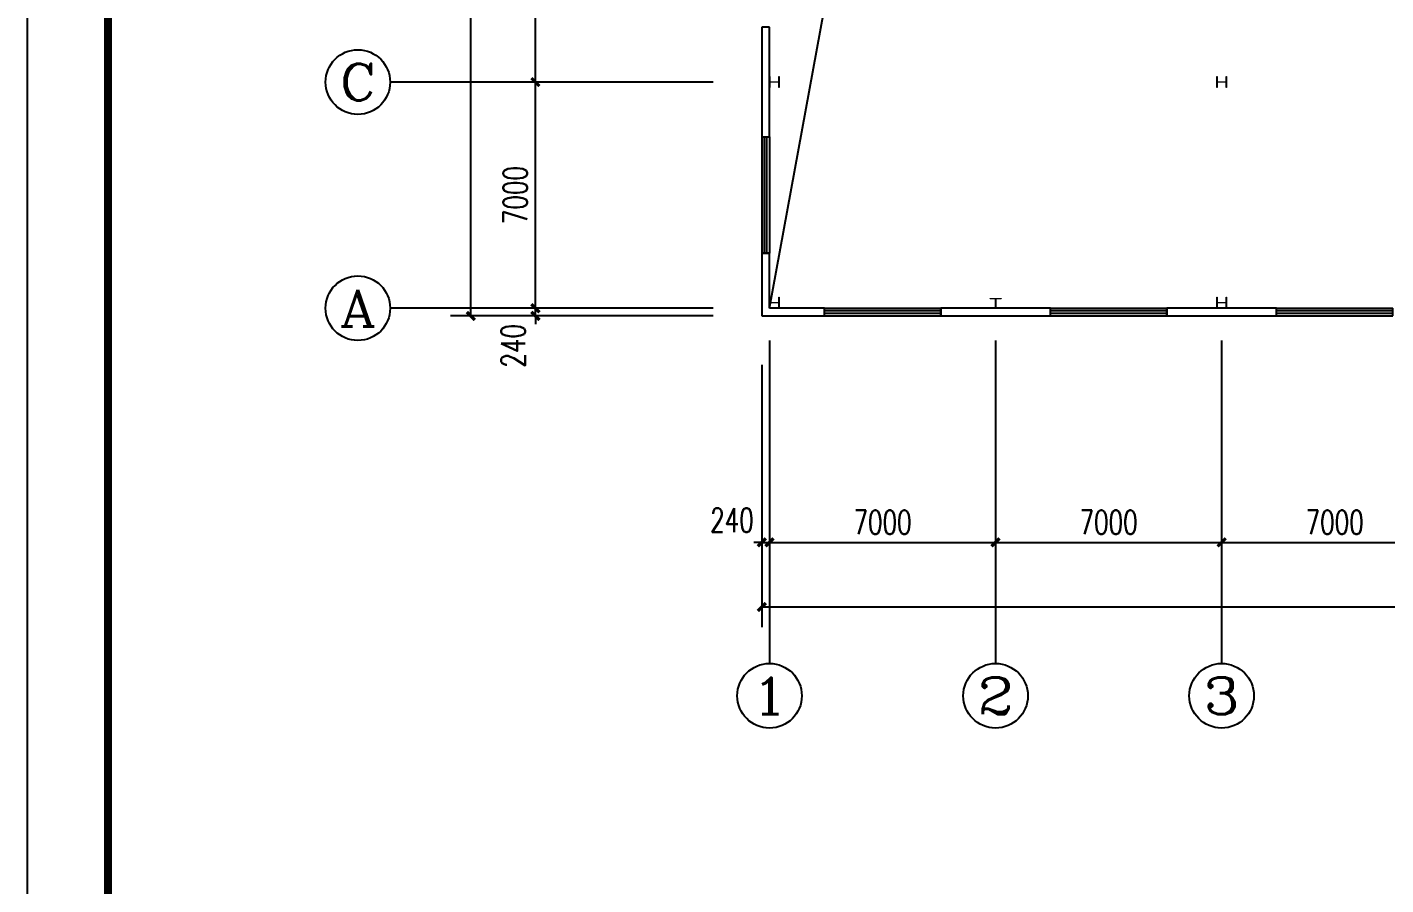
# Model space of a CAD drawing. Extents: x -496980 to 486425, y -292187 to -29437.
# Drawn here: x 21499 to 63572, y -265634 to -239082 of the extents above; entities that cross this region are included whole.
import ezdxf
from ezdxf.enums import TextEntityAlignment as Align

# ---------------------------------------------------------------- set-up
doc = ezdxf.new("R2010")
doc.units = 0
doc.header["$LTSCALE"] = 1000
doc.header["$MEASUREMENT"] = 0
for name, color, linetype in [('AXIS', 3, 'Continuous'), ('AXIS_TEXT', 7, 'Continuous'), ('PUB_TITLE', 4, 'Continuous'), ('WALL', 9, 'Continuous'), ('WINDOW', 4, 'Continuous')]:
    doc.layers.add(name, color=color, linetype=linetype)
doc.layers.add('STXT_XG_THIN', color=2, linetype='Continuous', lineweight=0)
doc.styles.add('_TCH_AXIS', font='COMPLEX', dxfattribs={"bigfont": 'GBCBIG'})
doc.styles.add('_TCH_DIM_T3', font='SIMPLEX', dxfattribs={"width": 0.705882, "bigfont": 'GBCBIG'})
doc.styles.add('COMPLEX', font='COMPLEX')
doc.dimstyles.new('_TCH_ARCH&&250', dxfattribs={"dimtxt": 743.75, "dimasz": 250, "dimexe": 625, "dimexo": 750, "dimgap": 250, "dimtad": 1, "dimdec": 0, "dimzin": 0, "dimdsep": 46, "dimtxsty": '_TCH_DIM_T3', "dimblk": 'ARCHTICK', "dimcen": 0.09, "dimclrt": 7, "dimazin": 2, "dimtfac": 1, "dimtdec": 0, "dimtix": 1, "dimtmove": 2, "dimatfit": 3, "dimfxl": 0, "dimtolj": 1, "dimtzin": 0, "dimarcsym": 0})

# ---------------------------------------------------------------- blocks, each defined once
blk = doc.blocks.new('_ArchTick')
at = {"color": 0, "linetype": 'ByBlock', "const_width": 0.4}
blk.add_lwpolyline([(-0.5, -0.5), (0.5, 0.5)], dxfattribs=at)
blk = doc.blocks.new('*D262')
at = {"layer": 'AXIS', "color": 0, "lineweight": -2}
for p, q in [((44247, -249532), (44247, -255657)), ((44487, -249532), (44487, -255657)), ((44247, -255032), (43997, -255032)), ((44247, -255032), (44487, -255032)), ((44487, -255032), (44737, -255032))]:
    blk.add_line(p, q, dxfattribs=at)
at = {"layer": 'Defpoints', "color": 0}
for p in [(44247, -248782), (44487, -248782), (44487, -255032)]:
    blk.add_point(p, dxfattribs=at)
at = {"layer": 'AXIS', "color": 0, "lineweight": -2, "xscale": 250, "yscale": 250, "zscale": 250}
blk.add_blockref('_ArchTick', (44247, -255032), dxfattribs=at)
at = {"layer": 'AXIS', "color": 0, "lineweight": -2, "xscale": 250, "yscale": 250, "zscale": 250, "rotation": 180}
blk.add_blockref('_ArchTick', (44487, -255032), dxfattribs=at)
at = {"layer": 'AXIS', "color": 7, "insert": (43322, -254344), "char_height": 743.8, "attachment_point": 5, "style": '_TCH_DIM_T3'}
blk.add_mtext('\\A1;240', dxfattribs=at)
blk = doc.blocks.new('*D263')
at = {"layer": 'AXIS', "color": 0, "lineweight": -2}
for p, q in [((44487, -249532), (44487, -255657)), ((51487, -249532), (51487, -255657)), ((44487, -255032), (51487, -255032))]:
    blk.add_line(p, q, dxfattribs=at)
at = {"layer": 'Defpoints', "color": 0}
for p in [(44487, -248782), (51487, -248782), (51487, -255032)]:
    blk.add_point(p, dxfattribs=at)
at = {"layer": 'AXIS', "color": 0, "lineweight": -2, "xscale": 250, "yscale": 250, "zscale": 250, "rotation": 180}
blk.add_blockref('_ArchTick', (44487, -255032), dxfattribs=at)
at = {"layer": 'AXIS', "color": 0, "lineweight": -2, "xscale": 250, "yscale": 250, "zscale": 250}
blk.add_blockref('_ArchTick', (51487, -255032), dxfattribs=at)
at = {"layer": 'AXIS', "color": 7, "insert": (47987, -254410), "char_height": 743.8, "attachment_point": 5, "style": '_TCH_DIM_T3'}
blk.add_mtext('\\A1;7000', dxfattribs=at)
blk = doc.blocks.new('*D264')
at = {"layer": 'AXIS', "color": 0, "lineweight": -2}
for p, q in [((51487, -249532), (51487, -255657)), ((58487, -249532), (58487, -255657)), ((51487, -255032), (58487, -255032))]:
    blk.add_line(p, q, dxfattribs=at)
at = {"layer": 'Defpoints', "color": 0}
for p in [(51487, -248782), (58487, -248782), (58487, -255032)]:
    blk.add_point(p, dxfattribs=at)
at = {"layer": 'AXIS', "color": 0, "lineweight": -2, "xscale": 250, "yscale": 250, "zscale": 250, "rotation": 180}
blk.add_blockref('_ArchTick', (51487, -255032), dxfattribs=at)
at = {"layer": 'AXIS', "color": 0, "lineweight": -2, "xscale": 250, "yscale": 250, "zscale": 250}
blk.add_blockref('_ArchTick', (58487, -255032), dxfattribs=at)
at = {"layer": 'AXIS', "color": 7, "insert": (54987, -254410), "char_height": 743.8, "attachment_point": 5, "style": '_TCH_DIM_T3'}
blk.add_mtext('\\A1;7000', dxfattribs=at)
blk = doc.blocks.new('*D265')
at = {"layer": 'AXIS', "color": 0, "lineweight": -2}
for p, q in [((58487, -249532), (58487, -255657)), ((65487, -249532), (65487, -255657)), ((58487, -255032), (65487, -255032))]:
    blk.add_line(p, q, dxfattribs=at)
at = {"layer": 'Defpoints', "color": 0}
for p in [(58487, -248782), (65487, -248782), (65487, -255032)]:
    blk.add_point(p, dxfattribs=at)
at = {"layer": 'AXIS', "color": 0, "lineweight": -2, "xscale": 250, "yscale": 250, "zscale": 250, "rotation": 180}
blk.add_blockref('_ArchTick', (58487, -255032), dxfattribs=at)
at = {"layer": 'AXIS', "color": 0, "lineweight": -2, "xscale": 250, "yscale": 250, "zscale": 250}
blk.add_blockref('_ArchTick', (65487, -255032), dxfattribs=at)
at = {"layer": 'AXIS', "color": 7, "insert": (61987, -254410), "char_height": 743.8, "attachment_point": 5, "style": '_TCH_DIM_T3'}
blk.add_mtext('\\A1;7000', dxfattribs=at)
blk = doc.blocks.new('*D280')
at = {"layer": 'AXIS', "color": 0, "lineweight": -2}
for p, q in [((44247, -249532), (44247, -257657)), ((150227, -249532), (150227, -257657)), ((44247, -257032), (150227, -257032))]:
    blk.add_line(p, q, dxfattribs=at)
at = {"layer": 'Defpoints', "color": 0}
for p in [(44247, -248782), (150227, -248782), (150227, -257032)]:
    blk.add_point(p, dxfattribs=at)
at = {"layer": 'AXIS', "color": 0, "lineweight": -2, "xscale": 250, "yscale": 250, "zscale": 250, "rotation": 180}
blk.add_blockref('_ArchTick', (44247, -257032), dxfattribs=at)
at = {"layer": 'AXIS', "color": 0, "lineweight": -2, "xscale": 250, "yscale": 250, "zscale": 250}
blk.add_blockref('_ArchTick', (150227, -257032), dxfattribs=at)
at = {"layer": 'AXIS', "color": 7, "insert": (97237, -256410), "char_height": 743.8, "attachment_point": 5, "style": '_TCH_DIM_T3'}
blk.add_mtext('\\A1;105980', dxfattribs=at)
blk = doc.blocks.new('*D311')
at = {"layer": 'AXIS', "color": 0, "lineweight": -2}
for p, q in [((42737, -247782), (36612, -247782)), ((37237, -247782), (37237, -247532)), ((37237, -248022), (37237, -247782)), ((42737, -248022), (36612, -248022)), ((37237, -248022), (37237, -248272))]:
    blk.add_line(p, q, dxfattribs=at)
at = {"layer": 'Defpoints', "color": 0}
for p in [(37237, -247782), (43487, -247782), (43487, -248022)]:
    blk.add_point(p, dxfattribs=at)
at = {"layer": 'AXIS', "color": 0, "lineweight": -2, "xscale": 250, "yscale": 250, "zscale": 250}
for p, rotation in [((37237, -247782), 270), ((37237, -248022), 90)]:
    blk.add_blockref('_ArchTick', p, dxfattribs=dict(at, rotation=rotation))
at = {"layer": 'AXIS', "color": 7, "insert": (36549, -248947), "char_height": 743.8, "attachment_point": 5, "rotation": 90, "style": '_TCH_DIM_T3'}
blk.add_mtext('\\A1;240', dxfattribs=at)
blk = doc.blocks.new('*D312')
at = {"layer": 'AXIS', "color": 0, "lineweight": -2}
for p, q in [((42737, -240782), (36612, -240782)), ((37237, -247782), (37237, -240782)), ((42737, -247782), (36612, -247782))]:
    blk.add_line(p, q, dxfattribs=at)
at = {"layer": 'Defpoints', "color": 0}
for p in [(37237, -240782), (43487, -240782), (43487, -247782)]:
    blk.add_point(p, dxfattribs=at)
at = {"layer": 'AXIS', "color": 0, "lineweight": -2, "xscale": 250, "yscale": 250, "zscale": 250}
for p, rotation in [((37237, -240782), 90), ((37237, -247782), 270)]:
    blk.add_blockref('_ArchTick', p, dxfattribs=dict(at, rotation=rotation))
at = {"layer": 'AXIS', "color": 7, "insert": (36615, -244282), "char_height": 743.8, "attachment_point": 5, "rotation": 90, "style": '_TCH_DIM_T3'}
blk.add_mtext('\\A1;7000', dxfattribs=at)
blk = doc.blocks.new('*D313')
at = {"layer": 'AXIS', "color": 0, "lineweight": -2}
for p, q in [((42737, -233782), (36612, -233782)), ((37237, -240782), (37237, -233782)), ((42737, -240782), (36612, -240782))]:
    blk.add_line(p, q, dxfattribs=at)
at = {"layer": 'Defpoints', "color": 0}
for p in [(37237, -233782), (43487, -233782), (43487, -240782)]:
    blk.add_point(p, dxfattribs=at)
at = {"layer": 'AXIS', "color": 0, "lineweight": -2, "xscale": 250, "yscale": 250, "zscale": 250}
for p, rotation in [((37237, -233782), 90), ((37237, -240782), 270)]:
    blk.add_blockref('_ArchTick', p, dxfattribs=dict(at, rotation=rotation))
at = {"layer": 'AXIS', "color": 7, "insert": (36615, -237282), "char_height": 743.8, "attachment_point": 5, "rotation": 90, "style": '_TCH_DIM_T3'}
blk.add_mtext('\\A1;7000', dxfattribs=at)
blk = doc.blocks.new('*D340')
at = {"layer": 'AXIS', "color": 0, "lineweight": -2}
for p, q in [((42737, -65542), (34612, -65542)), ((35237, -248022), (35237, -65542)), ((42737, -248022), (34612, -248022))]:
    blk.add_line(p, q, dxfattribs=at)
at = {"layer": 'Defpoints', "color": 0}
for p in [(35237, -65542), (43487, -65542), (43487, -248022)]:
    blk.add_point(p, dxfattribs=at)
at = {"layer": 'AXIS', "color": 0, "lineweight": -2, "xscale": 250, "yscale": 250, "zscale": 250}
for p, rotation in [((35237, -65542), 90), ((35237, -248022), 270)]:
    blk.add_blockref('_ArchTick', p, dxfattribs=dict(at, rotation=rotation))
at = {"layer": 'AXIS', "color": 7, "insert": (34615, -156782), "char_height": 743.8, "attachment_point": 5, "rotation": 90, "style": '_TCH_DIM_T3'}
blk.add_mtext('\\A1;182480', dxfattribs=at)
blk = doc.blocks.new('$TCHSYS$WIN2D')
for p, q in [((-0.5, 0.5), (0.5, 0.5)), ((-0.5, 0.5), (-0.5, -0.5)), ((0.5, 0.5), (0.5, -0.5)), ((0.5, 0.167), (-0.5, 0.167)), ((0.5, -0.167), (-0.5, -0.167)), ((-0.5, -0.5), (0.5, -0.5))]:
    blk.add_line(p, q)
blk = doc.blocks.new('_AXISO')
blk.add_circle((0, 0), 0.5)
at = {"layer": 'AXIS_TEXT', "style": 'COMPLEX', "width": 1.041667}
blk.add_attdef('A', text='', height=0.56, dxfattribs=at).set_placement((-0.25, -0.28), (0.25, -0.28), align=Align.FIT)

msp = doc.modelspace()

# ---------------------------------------------------------------- linework, layer by layer
msp.add_lwpolyline([(44486.9, -247781.9), (56836.1, -180457.3), (86486.9, -171021.9)])
at = {"layer": 'AXIS'}
for p, q in [((42738.4, -240781.9), (32738.4, -240782)), ((42738.4, -247781.9), (32738.4, -247782)), ((44486.9, -248781.9), (44486.9, -258781.9)), ((51486.9, -248781.9), (51486.9, -258781.9)), ((58486.9, -248781.9), (58486.9, -258781.9))]:
    msp.add_line(p, q, dxfattribs=at)
at = {"layer": 'PUB_TITLE'}
msp.add_lwpolyline([(21498.5, -29436.9), (21498.5, -292186.9), (169998.5, -292186.9), (169998.5, -29436.9)], close=True, dxfattribs=at)
at = {"layer": 'PUB_TITLE', "const_width": 250}
msp.add_lwpolyline([(23998.5, -35686.9), (23998.5, -289686.9), (167498.5, -289686.9), (167498.5, -35686.9)], close=True, dxfattribs=at)
at = {"layer": 'STXT_XG_THIN', "color": 2}
for points in [[(44486.9, -240951.9), (44486.9, -240611.9), (44497.1, -240611.9), (44497.1, -240779), (44776.7, -240779), (44776.7, -240611.9), (44786.9, -240611.9), (44786.9, -240951.9), (44776.7, -240951.9), (44776.7, -240784.8), (44497.1, -240784.8), (44497.1, -240951.9), (44486.9, -240951.9)], [(58336.9, -240951.9), (58336.9, -240611.9), (58347.1, -240611.9), (58347.1, -240779), (58626.7, -240779), (58626.7, -240611.9), (58636.9, -240611.9), (58636.9, -240951.9), (58626.7, -240951.9), (58626.7, -240784.8), (58347.1, -240784.8), (58347.1, -240951.9), (58336.9, -240951.9)], [(44486.9, -247781.9), (44486.9, -247441.9), (44497.1, -247441.9), (44497.1, -247609), (44776.7, -247609), (44776.7, -247441.9), (44786.9, -247441.9), (44786.9, -247781.9), (44776.7, -247781.9), (44776.7, -247614.8), (44497.1, -247614.8), (44497.1, -247781.9), (44486.9, -247781.9)], [(51316.9, -247481.9), (51656.9, -247481.9), (51656.9, -247492.1), (51489.8, -247492.1), (51489.8, -247771.7), (51656.9, -247771.7), (51656.9, -247781.9), (51316.9, -247781.9), (51316.9, -247771.7), (51484, -247771.7), (51484, -247492.1), (51316.9, -247492.1), (51316.9, -247481.9)], [(58336.9, -247781.9), (58336.9, -247441.9), (58347.1, -247441.9), (58347.1, -247609), (58626.7, -247609), (58626.7, -247441.9), (58636.9, -247441.9), (58636.9, -247781.9), (58626.7, -247781.9), (58626.7, -247614.8), (58347.1, -247614.8), (58347.1, -247781.9), (58336.9, -247781.9)]]:
    msp.add_lwpolyline(points, dxfattribs=at)
at = {"layer": 'WALL', "color": 5}
for p, q in [((44246.9, -239081.9), (44246.9, -242481.9)), ((44486.9, -239081.9), (44246.9, -239081.9)), ((44486.9, -242481.9), (44486.9, -239081.9)), ((44246.9, -242481.9), (44486.9, -242481.9)), ((44486.9, -246081.9), (44246.9, -246081.9)), ((44246.9, -246081.9), (44246.9, -248021.9)), ((44486.9, -247781.9), (44486.9, -246081.9)), ((46186.9, -247781.9), (44486.9, -247781.9)), ((46186.9, -248021.9), (46186.9, -247781.9)), ((53186.9, -247781.9), (49786.9, -247781.9)), ((49786.9, -247781.9), (49786.9, -248021.9)), ((53186.9, -248021.9), (53186.9, -247781.9)), ((60186.9, -247781.9), (56786.9, -247781.9)), ((56786.9, -247781.9), (56786.9, -248021.9)), ((60186.9, -248021.9), (60186.9, -247781.9)), ((44246.9, -248021.9), (46186.9, -248021.9)), ((49786.9, -248021.9), (53186.9, -248021.9)), ((56786.9, -248021.9), (60186.9, -248021.9))]:
    msp.add_line(p, q, dxfattribs=at)

# ---------------------------------------------------------------- block references
at = {"layer": 'AXIS'}
ref = msp.add_blockref('_AXISO', (31738.4, -240782), dxfattribs=dict(at, xscale=2000, yscale=2000, zscale=2000))
ref.add_attrib('A', 'C', dxfattribs={"layer": 'AXIS_TEXT', "height": 1131.4, "style": '_TCH_AXIS', "width": 1.4}).set_placement((31172.7, -241347.7), (32304, -241347.7), align=Align.FIT)
ref = msp.add_blockref('_AXISO', (31738.4, -247782), dxfattribs=dict(at, xscale=2000, yscale=2000, zscale=2000))
ref.add_attrib('A', 'A', dxfattribs={"layer": 'AXIS_TEXT', "height": 1131.4, "style": '_TCH_AXIS', "width": 1.166667}).set_placement((31172.7, -248347.7), (32304.1, -248347.7), align=Align.FIT)
ref = msp.add_blockref('_AXISO', (44486.9, -259781.9), dxfattribs=dict(at, xscale=2000, yscale=2000, zscale=2000))
ref.add_attrib('A', '1', dxfattribs={"layer": 'AXIS_TEXT', "height": 1131.4, "style": '_TCH_AXIS', "width": 2.333333}).set_placement((43921.2, -260347.6), (45052.6, -260347.6), align=Align.FIT)
ref = msp.add_blockref('_AXISO', (51486.9, -259781.9), dxfattribs=dict(at, xscale=2000, yscale=2000, zscale=2000))
ref.add_attrib('A', '2', dxfattribs={"layer": 'AXIS_TEXT', "height": 1131.4, "style": '_TCH_AXIS', "width": 1.5}).set_placement((50921.2, -260347.6), (52052.6, -260347.6), align=Align.FIT)
ref = msp.add_blockref('_AXISO', (58486.9, -259781.9), dxfattribs=dict(at, xscale=2000, yscale=2000, zscale=2000))
ref.add_attrib('A', '3', dxfattribs={"layer": 'AXIS_TEXT', "height": 1131.4, "style": '_TCH_AXIS', "width": 1.5}).set_placement((57921.2, -260347.6), (59052.6, -260347.6), align=Align.FIT)
at = {"layer": 'WINDOW', "xscale": 3600, "yscale": -240, "zscale": 3600, "rotation": 270}
msp.add_blockref('$TCHSYS$WIN2D', (44366.9, -244281.9), dxfattribs=at)
at = {"layer": 'WINDOW', "xscale": 3600, "yscale": -240, "zscale": 3600}
for p in [(47986.9, -247901.9), (54986.9, -247901.9), (61986.9, -247901.9)]:
    msp.add_blockref('$TCHSYS$WIN2D', p, dxfattribs=at)

# ---------------------------------------------------------------- dimensions: what is measured, and where the dimension line sits
at = {"layer": 'AXIS'}
for p1, p2, distance, picture, middle in [((43486.9, -248021.9), (43486.9, -65541.9), 8250, '*D340', (34615, -156781.9)), ((43486.9, -240781.9), (43486.9, -233781.9), 6250, '*D313', (36615, -237281.9)), ((43486.9, -247781.9), (43486.9, -240781.9), 6250, '*D312', (36615, -244281.9)), ((44246.9, -248781.9), (150226.9, -248781.9), -8250, '*D280', (97236.9, -256410)), ((44486.9, -248781.9), (51486.9, -248781.9), -6250, '*D263', (47986.9, -254410)), ((51486.9, -248781.9), (58486.9, -248781.9), -6250, '*D264', (54986.9, -254410)), ((58486.9, -248781.9), (65486.9, -248781.9), -6250, '*D265', (61986.9, -254410))]:
    dim = msp.add_aligned_dim(p1=p1, p2=p2, distance=distance, dimstyle='_TCH_ARCH&&250', dxfattribs=at)
    dim.commit()
    dim.dimension.update_dxf_attribs({"geometry": picture, "text_midpoint": middle})
for base, p1, p2, angle, picture, middle in [((37236.9, -247781.9), (43486.9, -248021.9), (43486.9, -247781.9), 90, '*D311', (36549.4, -248946.9)), ((44486.9, -255031.9), (44246.9, -248781.9), (44486.9, -248781.9), 0, '*D262', (43321.9, -254344.4))]:
    dim = msp.add_linear_dim(base=base, p1=p1, p2=p2, angle=angle, dimstyle='_TCH_ARCH&&250', dxfattribs=at)
    dim.commit()
    dim.dimension.update_dxf_attribs({"geometry": picture, "text_midpoint": middle, "dimtype": 129})

doc.saveas('drawing.dxf')
